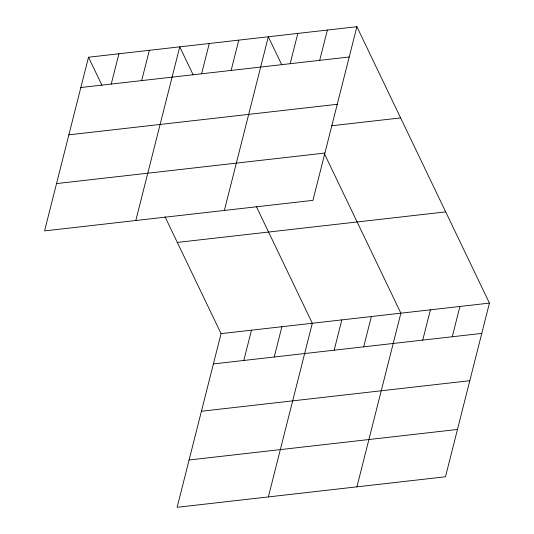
<?xml version="1.0" encoding="UTF-8"?>
<svg xmlns="http://www.w3.org/2000/svg" width="534" height="534" viewBox="0 0 534 534"><rect width="100%" height="100%" fill="white"/><g stroke="black" fill="none" stroke-linecap="round" stroke-linejoin="round"><path stroke-width="0.8" d="M88.504 57.231L44.562 230.895L312.937 200.363L356.879 26.7L88.504 57.231L101.907 85.186M111.252 84.065L118.922 53.774M141.67 80.601L149.333 50.309M135.81 220.515L179.751 46.852L193.154 74.807M201.605 73.785L209.275 43.494M231.129 70.428L238.791 40.137M224.373 210.443L268.315 36.773L281.718 64.727M164.993 216.724L221.063 333.637L177.121 507.3L445.496 476.769L489.438 303.105L356.879 26.7M290.169 63.706L297.839 33.415M243.818 360.463L251.481 330.172M319.692 60.349L327.355 30.058M274.229 357.006L281.899 326.715M268.368 496.92L312.31 323.257L256.247 206.344M334.171 350.191L341.833 319.893M363.687 346.826L371.357 316.535M356.932 486.841L400.874 313.178L324.385 153.685M422.734 340.111L430.397 309.82M452.251 336.754L459.921 306.463M80.841 87.523L349.216 56.991M68.866 134.835L337.241 104.304M331.741 125.75L400.627 117.914M56.531 183.583L324.906 153.051M177.321 242.423L445.696 211.891M221.063 333.637L489.438 303.105M213.4 363.928L481.775 333.396M201.425 411.24L469.807 380.709M189.096 459.988L457.471 429.456"/></g></svg>
